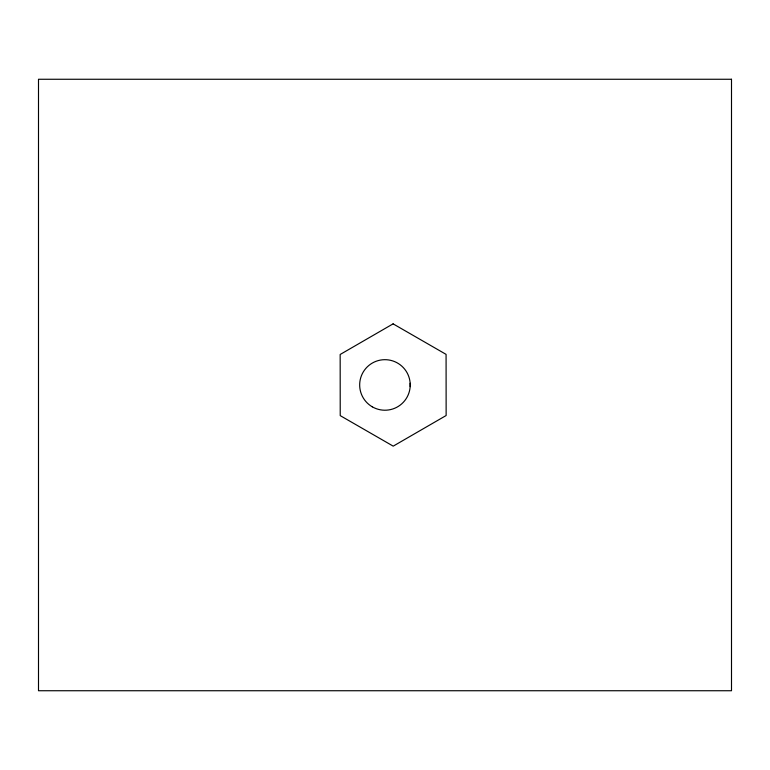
<?xml version="1.0" encoding="UTF-8"?>
<svg xmlns="http://www.w3.org/2000/svg" width="770" height="770" viewBox="0 0 770 770"><rect width="100%" height="100%" fill="white"/><g stroke="black" fill="none" stroke-linecap="round" stroke-linejoin="round"><path stroke-width="1.16" d="M410.179 386.607L410.169 383.239M393.095 323.852L340.167 354.479L340.225 415.627L393.21 446.148L446.138 415.521L446.08 354.373L393.095 323.852M731.5 79.262L38.5 79.262L38.5 690.738L731.5 690.738L731.5 79.262M372.305 406.839A25.275 25.275 0 0 0 410.217 384.952A25.275 25.275 0 0 0 372.305 363.065A25.275 25.275 0 0 0 372.305 406.839"/></g></svg>
